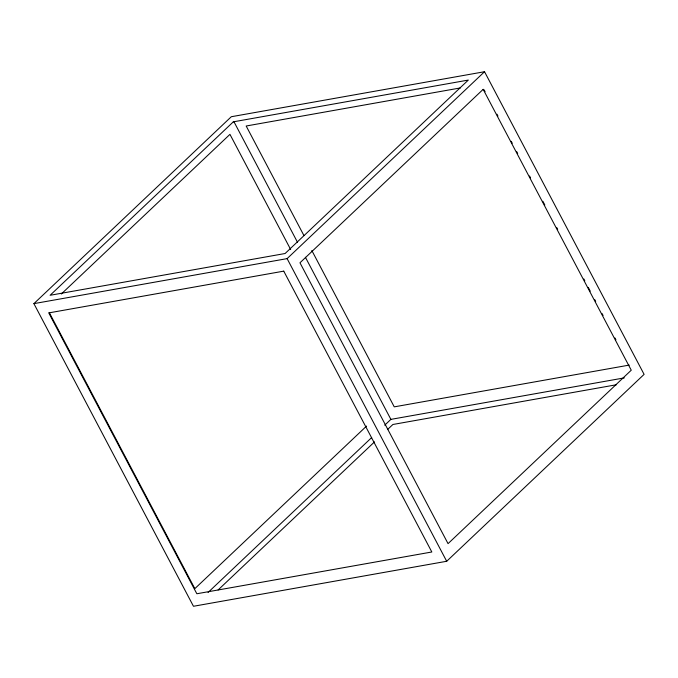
<?xml version="1.0" encoding="UTF-8"?>
<svg xmlns="http://www.w3.org/2000/svg" width="678" height="678" viewBox="0 0 678 678"><rect width="100%" height="100%" fill="white"/><g stroke="black" fill="none" stroke-linecap="round" stroke-linejoin="round"><path stroke-width="1.02" d="M33.9 303.634L231.308 116.726L484.533 71.724L644.1 374.366L446.692 561.274L193.467 606.276L33.9 303.634L287.116 258.623L484.533 71.724M61.317 294.006L229.952 134.354L290.659 249.504M366.527 426.098L194.832 588.657L49.223 312.482M208.061 592.462L371.68 437.556M384.731 425.191L390.884 419.377L624.302 377.892M218.121 589.945L374.493 441.903M387.519 429.564L392.893 424.487L616.438 384.748M460.362 87.937L246.173 126.006L303.922 235.537M629.243 365.095L394.249 406.859L311.821 250.513M484.126 89.852L485.109 91.725M496.957 114.192L497.94 116.065M511.271 141.346L512.254 143.219M516.695 151.643L517.687 153.516M529.535 175.983L530.518 177.856M542.858 201.264L544.832 205.01M556.68 227.477L557.672 229.35M583.826 278.963L584.817 280.836M588.275 287.387L590.241 291.133M594.691 299.557L595.674 301.43M602.089 313.6L603.081 315.473M614.929 337.949L615.912 339.814M233.783 121.413L297.506 242.283M305.414 257.276L390.884 419.377M287.116 258.623L446.692 561.274M233.317 121.837L50.121 295.277L285.107 253.513L468.312 80.072L233.317 121.837M483.168 89.343L299.973 262.793L448.048 543.646L631.252 370.205L483.168 89.343M283.751 271.141L48.757 312.905L196.84 593.759L431.827 551.994L283.751 271.141"/></g></svg>
